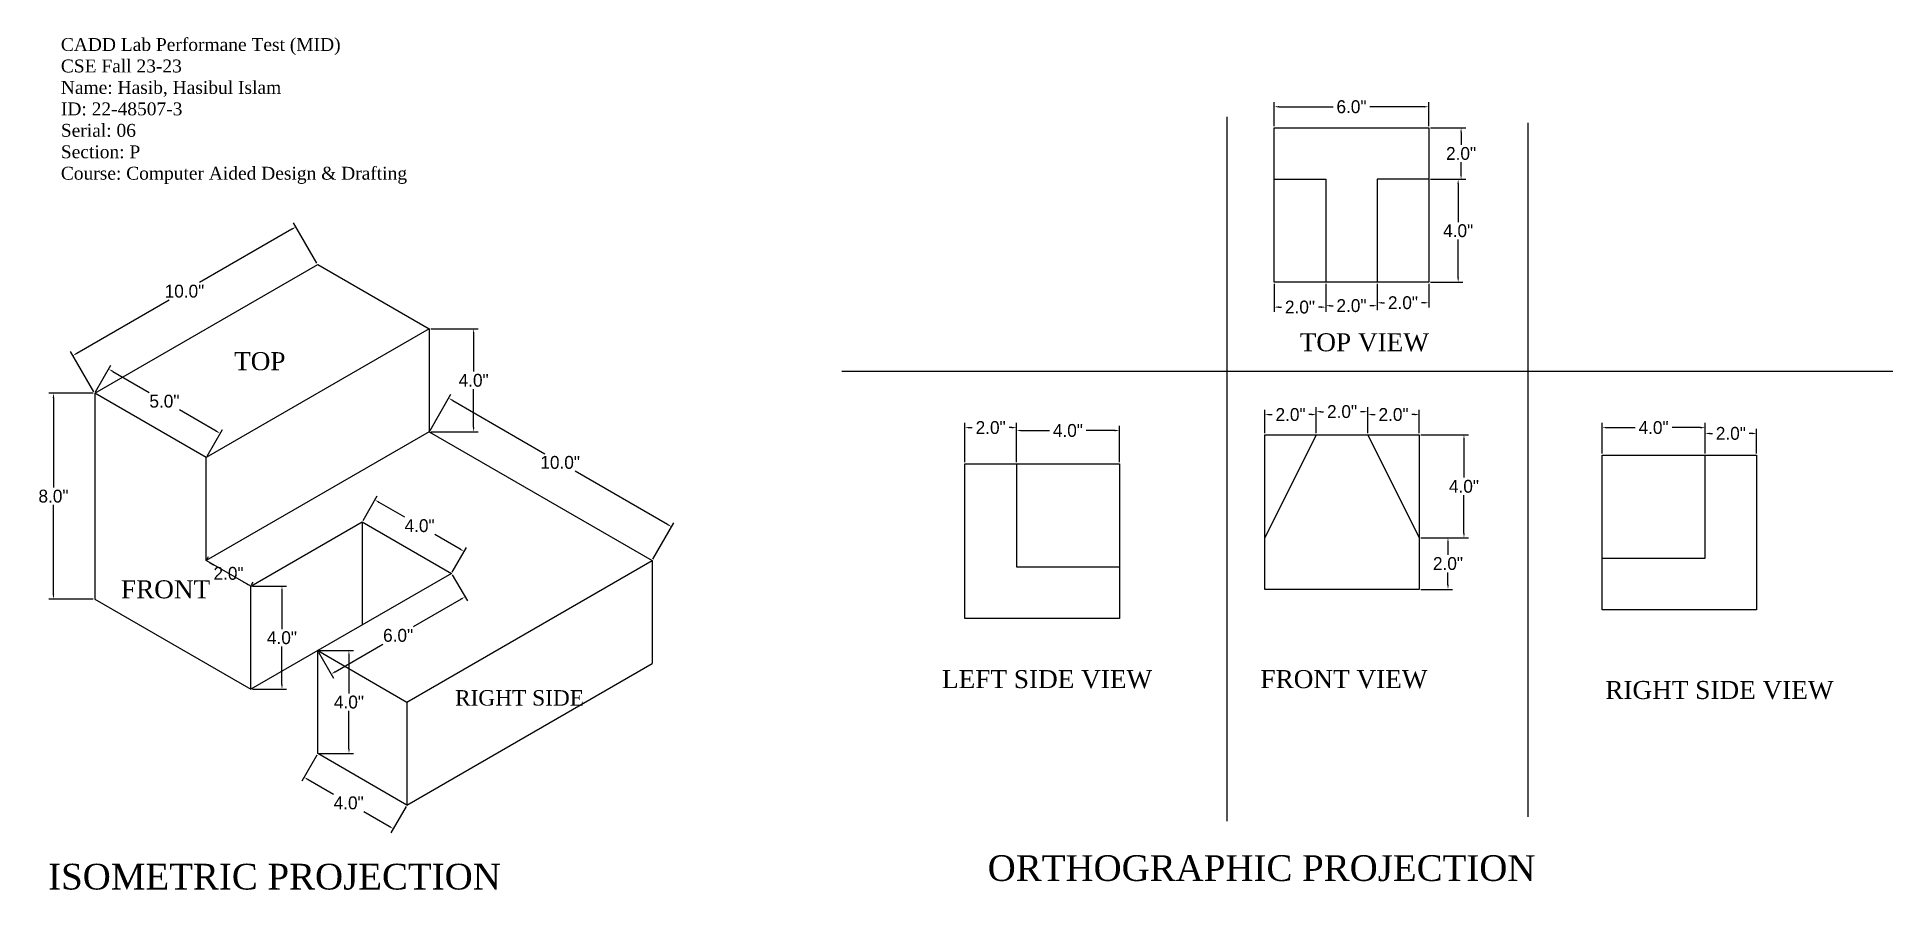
# Model space of a CAD drawing. Header units: inches. Extents: x 34.6 to 106.6, y 14.8 to 47.9.
import ezdxf

# ---------------------------------------------------------------- set-up
doc = ezdxf.new("R2010")
doc.units = ezdxf.units.IN
doc.header["$MEASUREMENT"] = 0
doc.dimstyles.get("Standard").update_dxf_attribs({"dimtxt": 0.5, "dimasz": 0.18, "dimexe": 0.18, "dimexo": 0.0625, "dimgap": 0.09, "dimtad": 0, "dimtih": 1, "dimtoh": 1, "dimdec": 1, "dimzin": 0, "dimdsep": 46, "dimlunit": 3, "dimtxsty": 'Standard', "dimcen": 0.09, "dimclrt": 5, "dimadec": 0, "dimazin": 0, "dimtfac": 1, "dimtdec": 1, "dimtofl": 0, "dimtmove": 0, "dimatfit": 3, "dimfxl": 1, "dimtolj": 1, "dimtzin": 0, "dimarcsym": 0})

# ---------------------------------------------------------------- blocks, each defined once
blk = doc.blocks.new('*D2')
at = {"color": 0, "lineweight": -2, "transparency": 16777216}
for p, q in [((82.602, 44.49), (82.602, 45.423)), ((88.602, 44.49), (88.602, 45.423)), ((82.782, 45.243), (84.887, 45.243)), ((88.422, 45.243), (86.317, 45.243))]:
    blk.add_line(p, q, dxfattribs=at)
at = {"color": 0, "transparency": 16777216}
for points in [[(82.782, 45.273), (82.782, 45.213), (82.602, 45.243)], [(88.422, 45.273), (88.422, 45.213), (88.602, 45.243)]]:
    blk.add_solid(points, dxfattribs=at)
at = {"layer": 'Defpoints', "color": 0, "transparency": 16777216}
for p in [(82.602, 45.243), (82.602, 44.427), (88.602, 44.427)]:
    blk.add_point(p, dxfattribs=at)
at = {"color": 5, "transparency": 16777216, "insert": (85.602, 45.243), "char_height": 0.5, "attachment_point": 5}
blk.add_mtext('\\A1;6.0"', dxfattribs=at)
blk = doc.blocks.new('*D4')
at = {"color": 0, "lineweight": -2, "transparency": 16777216}
for p, q in [((86.602, 38.365), (86.602, 37.449)), ((88.602, 38.365), (88.602, 37.449)), ((86.782, 37.629), (86.887, 37.629)), ((88.422, 37.629), (88.317, 37.629))]:
    blk.add_line(p, q, dxfattribs=at)
at = {"color": 0, "transparency": 16777216}
for points in [[(86.782, 37.659), (86.782, 37.599), (86.602, 37.629)], [(88.422, 37.659), (88.422, 37.599), (88.602, 37.629)]]:
    blk.add_solid(points, dxfattribs=at)
at = {"layer": 'Defpoints', "color": 0, "transparency": 16777216}
for p in [(86.602, 38.427), (88.602, 38.427), (86.602, 37.629)]:
    blk.add_point(p, dxfattribs=at)
at = {"color": 5, "transparency": 16777216, "insert": (87.602, 37.629), "char_height": 0.5, "attachment_point": 5}
blk.add_mtext('\\A1;2.0"', dxfattribs=at)
blk = doc.blocks.new('*D5')
at = {"color": 0, "lineweight": -2, "transparency": 16777216}
for p, q in [((84.602, 38.365), (84.602, 37.336)), ((86.602, 38.365), (86.602, 37.336)), ((84.782, 37.516), (84.887, 37.516)), ((86.422, 37.516), (86.317, 37.516))]:
    blk.add_line(p, q, dxfattribs=at)
at = {"color": 0, "transparency": 16777216}
for points in [[(84.782, 37.546), (84.782, 37.486), (84.602, 37.516)], [(86.422, 37.546), (86.422, 37.486), (86.602, 37.516)]]:
    blk.add_solid(points, dxfattribs=at)
at = {"layer": 'Defpoints', "color": 0, "transparency": 16777216}
for p in [(84.602, 38.427), (86.602, 38.427), (86.602, 37.516)]:
    blk.add_point(p, dxfattribs=at)
at = {"color": 5, "transparency": 16777216, "insert": (85.602, 37.516), "char_height": 0.5, "attachment_point": 5}
blk.add_mtext('\\A1;2.0"', dxfattribs=at)
blk = doc.blocks.new('*D6')
at = {"color": 0, "lineweight": -2, "transparency": 16777216}
for p, q in [((82.602, 38.365), (82.602, 37.28)), ((84.602, 38.365), (84.602, 37.28)), ((82.782, 37.46), (82.887, 37.46)), ((84.422, 37.46), (84.317, 37.46))]:
    blk.add_line(p, q, dxfattribs=at)
at = {"color": 0, "transparency": 16777216}
for points in [[(82.782, 37.49), (82.782, 37.43), (82.602, 37.46)], [(84.422, 37.49), (84.422, 37.43), (84.602, 37.46)]]:
    blk.add_solid(points, dxfattribs=at)
at = {"layer": 'Defpoints', "color": 0, "transparency": 16777216}
for p in [(82.602, 38.427), (84.602, 38.427), (82.602, 37.46)]:
    blk.add_point(p, dxfattribs=at)
at = {"color": 5, "transparency": 16777216, "insert": (83.602, 37.46), "char_height": 0.5, "attachment_point": 5}
blk.add_mtext('\\A1;2.0"', dxfattribs=at)
blk = doc.blocks.new('*D7')
at = {"color": 0, "lineweight": -2, "transparency": 16777216}
for p, q in [((88.665, 44.427), (90.038, 44.427)), ((89.858, 44.247), (89.858, 43.767)), ((89.858, 42.607), (89.858, 43.087)), ((88.665, 42.427), (90.038, 42.427))]:
    blk.add_line(p, q, dxfattribs=at)
at = {"color": 0, "transparency": 16777216}
for points in [[(89.828, 44.247), (89.888, 44.247), (89.858, 44.427)], [(89.828, 42.607), (89.888, 42.607), (89.858, 42.427)]]:
    blk.add_solid(points, dxfattribs=at)
at = {"layer": 'Defpoints', "color": 0, "transparency": 16777216}
for p in [(88.602, 44.427), (89.858, 44.427), (88.602, 42.427)]:
    blk.add_point(p, dxfattribs=at)
at = {"color": 5, "transparency": 16777216, "insert": (89.858, 43.427), "char_height": 0.5, "attachment_point": 5}
blk.add_mtext('\\A1;2.0"', dxfattribs=at)
blk = doc.blocks.new('*D8')
at = {"color": 0, "lineweight": -2, "transparency": 16777216}
for p, q in [((88.665, 42.427), (89.925, 42.427)), ((89.745, 42.247), (89.745, 40.767)), ((89.745, 38.607), (89.745, 40.087)), ((88.665, 38.427), (89.925, 38.427))]:
    blk.add_line(p, q, dxfattribs=at)
at = {"color": 0, "transparency": 16777216}
for points in [[(89.715, 42.247), (89.775, 42.247), (89.745, 42.427)], [(89.715, 38.607), (89.775, 38.607), (89.745, 38.427)]]:
    blk.add_solid(points, dxfattribs=at)
at = {"layer": 'Defpoints', "color": 0, "transparency": 16777216}
for p in [(88.602, 42.427), (89.745, 42.427), (88.602, 38.427)]:
    blk.add_point(p, dxfattribs=at)
at = {"color": 5, "transparency": 16777216, "insert": (89.745, 40.427), "char_height": 0.5, "attachment_point": 5}
blk.add_mtext('\\A1;4.0"', dxfattribs=at)
blk = doc.blocks.new('*D9')
at = {"color": 0, "lineweight": -2, "transparency": 16777216}
for p, q in [((86.236, 32.559), (86.236, 33.466)), ((86.416, 33.286), (86.521, 33.286)), ((88.056, 33.286), (87.951, 33.286)), ((88.236, 32.559), (88.236, 33.466))]:
    blk.add_line(p, q, dxfattribs=at)
at = {"color": 0, "transparency": 16777216}
for points in [[(86.416, 33.316), (86.416, 33.256), (86.236, 33.286)], [(88.056, 33.316), (88.056, 33.256), (88.236, 33.286)]]:
    blk.add_solid(points, dxfattribs=at)
at = {"layer": 'Defpoints', "color": 0, "transparency": 16777216}
for p in [(86.236, 33.286), (86.236, 32.497), (88.236, 32.497)]:
    blk.add_point(p, dxfattribs=at)
at = {"color": 5, "transparency": 16777216, "insert": (87.236, 33.286), "char_height": 0.5, "attachment_point": 5}
blk.add_mtext('\\A1;2.0"', dxfattribs=at)
blk = doc.blocks.new('*D10')
at = {"color": 0, "lineweight": -2, "transparency": 16777216}
for p, q in [((84.236, 32.559), (84.236, 33.579)), ((84.416, 33.399), (84.521, 33.399)), ((86.056, 33.399), (85.951, 33.399)), ((86.236, 32.559), (86.236, 33.579))]:
    blk.add_line(p, q, dxfattribs=at)
at = {"color": 0, "transparency": 16777216}
for points in [[(84.416, 33.429), (84.416, 33.369), (84.236, 33.399)], [(86.056, 33.429), (86.056, 33.369), (86.236, 33.399)]]:
    blk.add_solid(points, dxfattribs=at)
at = {"layer": 'Defpoints', "color": 0, "transparency": 16777216}
for p in [(86.236, 33.399), (84.236, 32.497), (86.236, 32.497)]:
    blk.add_point(p, dxfattribs=at)
at = {"color": 5, "transparency": 16777216, "insert": (85.236, 33.399), "char_height": 0.5, "attachment_point": 5}
blk.add_mtext('\\A1;2.0"', dxfattribs=at)
blk = doc.blocks.new('*D11')
at = {"color": 0, "lineweight": -2, "transparency": 16777216}
for p, q in [((82.236, 32.559), (82.236, 33.466)), ((82.416, 33.286), (82.521, 33.286)), ((84.056, 33.286), (83.951, 33.286)), ((84.236, 32.559), (84.236, 33.466))]:
    blk.add_line(p, q, dxfattribs=at)
at = {"color": 0, "transparency": 16777216}
for points in [[(82.416, 33.316), (82.416, 33.256), (82.236, 33.286)], [(84.056, 33.316), (84.056, 33.256), (84.236, 33.286)]]:
    blk.add_solid(points, dxfattribs=at)
at = {"layer": 'Defpoints', "color": 0, "transparency": 16777216}
for p in [(84.236, 33.286), (82.236, 32.497), (84.236, 32.497)]:
    blk.add_point(p, dxfattribs=at)
at = {"color": 5, "transparency": 16777216, "insert": (83.236, 33.286), "char_height": 0.5, "attachment_point": 5}
blk.add_mtext('\\A1;2.0"', dxfattribs=at)
blk = doc.blocks.new('*D12')
at = {"color": 0, "lineweight": -2, "transparency": 16777216}
for p, q in [((88.298, 32.497), (90.151, 32.497)), ((89.971, 32.317), (89.971, 30.837)), ((89.971, 28.677), (89.971, 30.157)), ((88.298, 28.497), (90.151, 28.497))]:
    blk.add_line(p, q, dxfattribs=at)
at = {"color": 0, "transparency": 16777216}
for points in [[(89.941, 32.317), (90.001, 32.317), (89.971, 32.497)], [(89.941, 28.677), (90.001, 28.677), (89.971, 28.497)]]:
    blk.add_solid(points, dxfattribs=at)
at = {"layer": 'Defpoints', "color": 0, "transparency": 16777216}
for p in [(88.236, 32.497), (88.236, 28.497), (89.971, 28.497)]:
    blk.add_point(p, dxfattribs=at)
at = {"color": 5, "transparency": 16777216, "insert": (89.971, 30.497), "char_height": 0.5, "attachment_point": 5}
blk.add_mtext('\\A1;4.0"', dxfattribs=at)
blk = doc.blocks.new('*D13')
at = {"color": 0, "lineweight": -2, "transparency": 16777216}
for p, q in [((88.298, 28.497), (89.53, 28.497)), ((89.35, 28.317), (89.35, 27.837)), ((89.35, 26.677), (89.35, 27.157)), ((88.298, 26.497), (89.53, 26.497))]:
    blk.add_line(p, q, dxfattribs=at)
at = {"color": 0, "transparency": 16777216}
for points in [[(89.32, 28.317), (89.38, 28.317), (89.35, 28.497)], [(89.32, 26.677), (89.38, 26.677), (89.35, 26.497)]]:
    blk.add_solid(points, dxfattribs=at)
at = {"layer": 'Defpoints', "color": 0, "transparency": 16777216}
for p in [(88.236, 28.497), (89.35, 28.497), (88.236, 26.497)]:
    blk.add_point(p, dxfattribs=at)
at = {"color": 5, "transparency": 16777216, "insert": (89.35, 27.497), "char_height": 0.5, "attachment_point": 5}
blk.add_mtext('\\A1;2.0"', dxfattribs=at)
blk = doc.blocks.new('*D14')
at = {"color": 0, "lineweight": -2, "transparency": 16777216}
for p, q in [((95.335, 31.77), (95.335, 32.959)), ((95.515, 32.779), (96.62, 32.779)), ((99.155, 32.779), (98.05, 32.779)), ((99.335, 31.77), (99.335, 32.959))]:
    blk.add_line(p, q, dxfattribs=at)
at = {"color": 0, "transparency": 16777216}
for points in [[(95.515, 32.809), (95.515, 32.749), (95.335, 32.779)], [(99.155, 32.809), (99.155, 32.749), (99.335, 32.779)]]:
    blk.add_solid(points, dxfattribs=at)
at = {"layer": 'Defpoints', "color": 0, "transparency": 16777216}
for p in [(95.335, 32.779), (95.335, 31.707), (99.335, 31.707)]:
    blk.add_point(p, dxfattribs=at)
at = {"color": 5, "transparency": 16777216, "insert": (97.335, 32.779), "char_height": 0.5, "attachment_point": 5}
blk.add_mtext('\\A1;4.0"', dxfattribs=at)
blk = doc.blocks.new('*D15')
at = {"color": 0, "lineweight": -2, "transparency": 16777216}
for p, q in [((99.335, 31.77), (99.335, 32.733)), ((99.515, 32.553), (99.62, 32.553)), ((101.155, 32.553), (101.05, 32.553)), ((101.335, 31.77), (101.335, 32.733))]:
    blk.add_line(p, q, dxfattribs=at)
at = {"color": 0, "transparency": 16777216}
for points in [[(99.515, 32.583), (99.515, 32.523), (99.335, 32.553)], [(101.155, 32.583), (101.155, 32.523), (101.335, 32.553)]]:
    blk.add_solid(points, dxfattribs=at)
at = {"layer": 'Defpoints', "color": 0, "transparency": 16777216}
for p in [(99.335, 32.553), (99.335, 31.707), (101.335, 31.707)]:
    blk.add_point(p, dxfattribs=at)
at = {"color": 5, "transparency": 16777216, "insert": (100.335, 32.553), "char_height": 0.5, "attachment_point": 5}
blk.add_mtext('\\A1;2.0"', dxfattribs=at)
blk = doc.blocks.new('*D16')
at = {"color": 0, "lineweight": -2, "transparency": 16777216}
for p, q in [((70.589, 31.431), (70.589, 32.959)), ((70.769, 32.779), (70.874, 32.779)), ((72.409, 32.779), (72.304, 32.779)), ((72.589, 31.431), (72.589, 32.959))]:
    blk.add_line(p, q, dxfattribs=at)
at = {"color": 0, "transparency": 16777216}
for points in [[(70.769, 32.809), (70.769, 32.749), (70.589, 32.779)], [(72.409, 32.809), (72.409, 32.749), (72.589, 32.779)]]:
    blk.add_solid(points, dxfattribs=at)
at = {"layer": 'Defpoints', "color": 0, "transparency": 16777216}
for p in [(70.589, 32.779), (70.589, 31.369), (72.589, 31.369)]:
    blk.add_point(p, dxfattribs=at)
at = {"color": 5, "transparency": 16777216, "insert": (71.589, 32.779), "char_height": 0.5, "attachment_point": 5}
blk.add_mtext('\\A1;2.0"', dxfattribs=at)
blk = doc.blocks.new('*D17')
at = {"color": 0, "lineweight": -2, "transparency": 16777216}
for p, q in [((72.589, 31.431), (72.589, 32.846)), ((72.769, 32.666), (73.874, 32.666)), ((76.409, 32.666), (75.304, 32.666)), ((76.589, 31.431), (76.589, 32.846))]:
    blk.add_line(p, q, dxfattribs=at)
at = {"color": 0, "transparency": 16777216}
for points in [[(72.769, 32.696), (72.769, 32.636), (72.589, 32.666)], [(76.409, 32.696), (76.409, 32.636), (76.589, 32.666)]]:
    blk.add_solid(points, dxfattribs=at)
at = {"layer": 'Defpoints', "color": 0, "transparency": 16777216}
for p in [(72.589, 32.666), (72.589, 31.369), (76.589, 31.369)]:
    blk.add_point(p, dxfattribs=at)
at = {"color": 5, "transparency": 16777216, "insert": (74.589, 32.666), "char_height": 0.5, "attachment_point": 5}
blk.add_mtext('\\A1;4.0"', dxfattribs=at)
blk = doc.blocks.new('*D19')
at = {"color": 0, "lineweight": -2, "transparency": 16777216}
for p, q in [((50.681, 27.061), (51.265, 26.05)), ((51.019, 26.116), (49.166, 25.046)), ((45.485, 24.061), (46.069, 23.05)), ((46.135, 23.296), (47.988, 24.366))]:
    blk.add_line(p, q, dxfattribs=at)
at = {"color": 0, "transparency": 16777216}
for points in [[(51.004, 26.142), (51.034, 26.09), (51.175, 26.206)], [(46.12, 23.322), (46.15, 23.27), (45.979, 23.206)]]:
    blk.add_solid(points, dxfattribs=at)
at = {"layer": 'Defpoints', "color": 0, "transparency": 16777216}
for p in [(50.65, 27.115), (45.454, 24.115), (45.979, 23.206)]:
    blk.add_point(p, dxfattribs=at)
at = {"color": 5, "transparency": 16777216, "insert": (48.577, 24.706), "char_height": 0.5, "attachment_point": 5}
blk.add_mtext('\\A1;6.0"', dxfattribs=at)
blk = doc.blocks.new('*D20')
at = {"color": 0, "lineweight": -2, "transparency": 16777216}
for p, q in [((44.453, 40.488), (40.868, 38.418)), ((45.422, 39.169), (44.519, 40.734)), ((36.105, 35.668), (39.69, 37.738)), ((36.762, 34.169), (35.859, 35.734))]:
    blk.add_line(p, q, dxfattribs=at)
at = {"color": 0, "transparency": 16777216}
for points in [[(44.438, 40.514), (44.468, 40.462), (44.609, 40.578)], [(36.09, 35.694), (36.12, 35.642), (35.949, 35.578)]]:
    blk.add_solid(points, dxfattribs=at)
at = {"layer": 'Defpoints', "color": 0, "transparency": 16777216}
for p in [(44.609, 40.578), (45.454, 39.115), (36.793, 34.115)]:
    blk.add_point(p, dxfattribs=at)
at = {"color": 5, "transparency": 16777216, "insert": (40.279, 38.078), "char_height": 0.5, "attachment_point": 5}
blk.add_mtext('\\A1;10.0"', dxfattribs=at)
blk = doc.blocks.new('*D21')
at = {"color": 0, "lineweight": -2, "transparency": 16777216}
for p, q in [((36.825, 34.169), (37.426, 35.211)), ((37.492, 34.965), (38.912, 34.145)), ((41.51, 32.645), (40.09, 33.465)), ((41.155, 31.669), (41.756, 32.711))]:
    blk.add_line(p, q, dxfattribs=at)
at = {"color": 0, "transparency": 16777216}
for points in [[(37.507, 34.991), (37.477, 34.939), (37.336, 35.055)], [(41.525, 32.671), (41.495, 32.619), (41.666, 32.555)]]:
    blk.add_solid(points, dxfattribs=at)
at = {"layer": 'Defpoints', "color": 0, "transparency": 16777216}
for p in [(37.336, 35.055), (36.793, 34.115), (41.124, 31.615)]:
    blk.add_point(p, dxfattribs=at)
at = {"color": 5, "transparency": 16777216, "insert": (39.501, 33.805), "char_height": 0.5, "attachment_point": 5}
blk.add_mtext('\\A1;5.0"', dxfattribs=at)
blk = doc.blocks.new('*D22')
at = {"color": 0, "lineweight": -2, "transparency": 16777216}
for p, q in [((36.731, 34.115), (35.012, 34.115)), ((35.192, 33.935), (35.192, 30.455)), ((35.192, 26.295), (35.192, 29.775)), ((36.731, 26.115), (35.012, 26.115))]:
    blk.add_line(p, q, dxfattribs=at)
at = {"color": 0, "transparency": 16777216}
for points in [[(35.162, 33.935), (35.222, 33.935), (35.192, 34.115)], [(35.162, 26.295), (35.222, 26.295), (35.192, 26.115)]]:
    blk.add_solid(points, dxfattribs=at)
at = {"layer": 'Defpoints', "color": 0, "transparency": 16777216}
for p in [(35.192, 34.115), (36.793, 34.115), (36.793, 26.115)]:
    blk.add_point(p, dxfattribs=at)
at = {"color": 5, "transparency": 16777216, "insert": (35.192, 30.115), "char_height": 0.5, "attachment_point": 5}
blk.add_mtext('\\A1;8.0"', dxfattribs=at)
blk = doc.blocks.new('*D23')
at = {"color": 0, "lineweight": -2, "transparency": 16777216}
for p, q in [((41.155, 27.669), (41.214, 27.771)), ((41.279, 27.525), (41.401, 27.455)), ((42.7, 26.705), (42.578, 26.775)), ((42.887, 26.669), (42.946, 26.771))]:
    blk.add_line(p, q, dxfattribs=at)
at = {"color": 0, "transparency": 16777216}
for points in [[(41.294, 27.551), (41.264, 27.499), (41.124, 27.615)], [(42.715, 26.731), (42.685, 26.679), (42.856, 26.615)]]:
    blk.add_solid(points, dxfattribs=at)
at = {"layer": 'Defpoints', "color": 0, "transparency": 16777216}
for p in [(41.124, 27.615), (41.124, 27.615), (42.856, 26.615)]:
    blk.add_point(p, dxfattribs=at)
at = {"color": 5, "transparency": 16777216, "insert": (41.99, 27.115), "char_height": 0.5, "attachment_point": 5}
blk.add_mtext('\\A1;2.0"', dxfattribs=at)
blk = doc.blocks.new('*D24')
at = {"color": 0, "lineweight": -2, "transparency": 16777216}
for p, q in [((42.918, 26.615), (44.246, 26.615)), ((44.066, 26.435), (44.066, 24.955)), ((44.066, 22.795), (44.066, 24.275)), ((42.918, 22.615), (44.246, 22.615))]:
    blk.add_line(p, q, dxfattribs=at)
at = {"color": 0, "transparency": 16777216}
for points in [[(44.036, 26.435), (44.096, 26.435), (44.066, 26.615)], [(44.036, 22.795), (44.096, 22.795), (44.066, 22.615)]]:
    blk.add_solid(points, dxfattribs=at)
at = {"layer": 'Defpoints', "color": 0, "transparency": 16777216}
for p in [(42.856, 26.615), (44.066, 26.615), (42.856, 22.615)]:
    blk.add_point(p, dxfattribs=at)
at = {"color": 5, "transparency": 16777216, "insert": (44.066, 24.615), "char_height": 0.5, "attachment_point": 5}
blk.add_mtext('\\A1;4.0"', dxfattribs=at)
blk = doc.blocks.new('*D25')
at = {"color": 0, "lineweight": -2, "transparency": 16777216}
for p, q in [((47.217, 29.169), (47.769, 30.125)), ((47.834, 29.879), (48.822, 29.309)), ((50.987, 28.059), (50, 28.629)), ((50.681, 27.169), (51.233, 28.125))]:
    blk.add_line(p, q, dxfattribs=at)
at = {"color": 0, "transparency": 16777216}
for points in [[(47.849, 29.905), (47.819, 29.853), (47.679, 29.969)], [(51.002, 28.085), (50.972, 28.033), (51.143, 27.969)]]:
    blk.add_solid(points, dxfattribs=at)
at = {"layer": 'Defpoints', "color": 0, "transparency": 16777216}
for p in [(47.679, 29.969), (47.186, 29.115), (50.65, 27.115)]:
    blk.add_point(p, dxfattribs=at)
at = {"color": 5, "transparency": 16777216, "insert": (49.411, 28.969), "char_height": 0.5, "attachment_point": 5}
blk.add_mtext('\\A1;4.0"', dxfattribs=at)
blk = doc.blocks.new('*D26')
at = {"color": 0, "lineweight": -2, "transparency": 16777216}
for p, q in [((49.815, 32.669), (50.63, 34.081)), ((50.696, 33.835), (54.281, 31.765)), ((59.044, 29.015), (55.459, 31.085)), ((58.475, 27.669), (59.29, 29.081))]:
    blk.add_line(p, q, dxfattribs=at)
at = {"color": 0, "transparency": 16777216}
for points in [[(50.711, 33.861), (50.681, 33.809), (50.54, 33.925)], [(59.059, 29.041), (59.029, 28.989), (59.2, 28.925)]]:
    blk.add_solid(points, dxfattribs=at)
at = {"layer": 'Defpoints', "color": 0, "transparency": 16777216}
for p in [(50.54, 33.925), (49.784, 32.615), (58.444, 27.615)]:
    blk.add_point(p, dxfattribs=at)
at = {"color": 5, "transparency": 16777216, "insert": (54.87, 31.425), "char_height": 0.5, "attachment_point": 5}
blk.add_mtext('\\A1;10.0"', dxfattribs=at)
blk = doc.blocks.new('*D27')
at = {"color": 0, "lineweight": -2, "transparency": 16777216}
for p, q in [((49.846, 36.615), (51.69, 36.615)), ((51.51, 36.435), (51.51, 34.955)), ((51.51, 32.795), (51.51, 34.275)), ((49.846, 32.615), (51.69, 32.615))]:
    blk.add_line(p, q, dxfattribs=at)
at = {"color": 0, "transparency": 16777216}
for points in [[(51.48, 36.435), (51.54, 36.435), (51.51, 36.615)], [(51.48, 32.795), (51.54, 32.795), (51.51, 32.615)]]:
    blk.add_solid(points, dxfattribs=at)
at = {"layer": 'Defpoints', "color": 0, "transparency": 16777216}
for p in [(49.784, 36.615), (49.784, 32.615), (51.51, 32.615)]:
    blk.add_point(p, dxfattribs=at)
at = {"color": 5, "transparency": 16777216, "insert": (51.51, 34.615), "char_height": 0.5, "attachment_point": 5}
blk.add_mtext('\\A1;4.0"', dxfattribs=at)
blk = doc.blocks.new('*D28')
at = {"color": 0, "lineweight": -2, "transparency": 16777216}
for p, q in [((45.516, 24.115), (46.848, 24.115)), ((46.668, 23.935), (46.668, 22.455)), ((46.668, 20.295), (46.668, 21.775)), ((45.516, 20.115), (46.848, 20.115))]:
    blk.add_line(p, q, dxfattribs=at)
at = {"color": 0, "transparency": 16777216}
for points in [[(46.638, 23.935), (46.698, 23.935), (46.668, 24.115)], [(46.638, 20.295), (46.698, 20.295), (46.668, 20.115)]]:
    blk.add_solid(points, dxfattribs=at)
at = {"layer": 'Defpoints', "color": 0, "transparency": 16777216}
for p in [(45.454, 24.115), (46.668, 24.115), (45.454, 20.115)]:
    blk.add_point(p, dxfattribs=at)
at = {"color": 5, "transparency": 16777216, "insert": (46.668, 22.115), "char_height": 0.5, "attachment_point": 5}
blk.add_mtext('\\A1;4.0"', dxfattribs=at)
blk = doc.blocks.new('*D29')
at = {"color": 0, "lineweight": -2, "transparency": 16777216}
for p, q in [((45.422, 20.061), (44.834, 19.042)), ((45.08, 19.108), (46.067, 18.538)), ((48.887, 18.061), (48.298, 17.042)), ((48.232, 17.288), (47.245, 17.858))]:
    blk.add_line(p, q, dxfattribs=at)
at = {"color": 0, "transparency": 16777216}
for points in [[(45.095, 19.134), (45.065, 19.082), (44.924, 19.198)], [(48.247, 17.314), (48.217, 17.262), (48.388, 17.198)]]:
    blk.add_solid(points, dxfattribs=at)
at = {"layer": 'Defpoints', "color": 0, "transparency": 16777216}
for p in [(45.454, 20.115), (44.924, 19.198), (48.918, 18.115)]:
    blk.add_point(p, dxfattribs=at)
at = {"color": 5, "transparency": 16777216, "insert": (46.656, 18.198), "char_height": 0.5, "attachment_point": 5}
blk.add_mtext('\\A1;4.0"', dxfattribs=at)

msp = doc.modelspace()

# ---------------------------------------------------------------- linework, layer by layer
for p, q in [((80.767, 44.848), (80.767, 17.494)), ((82.602, 44.427), (88.602, 44.427)), ((82.602, 42.427), (82.602, 44.427)), ((88.602, 44.427), (88.602, 42.427)), ((92.456, 44.623), (92.456, 17.664)), ((82.602, 38.427), (82.602, 42.427)), ((82.602, 42.427), (84.602, 42.427)), ((84.602, 42.427), (84.602, 38.427)), ((88.602, 42.427), (86.602, 42.427)), ((86.602, 42.427), (86.602, 38.427)), ((88.602, 42.427), (88.602, 38.427)), ((36.793, 34.115), (45.454, 39.115)), ((45.454, 39.115), (49.784, 36.615)), ((84.602, 38.427), (82.602, 38.427)), ((86.602, 38.427), (84.602, 38.427)), ((88.602, 38.427), (86.602, 38.427)), ((49.784, 36.615), (41.124, 31.615)), ((49.784, 36.615), (49.784, 32.615)), ((65.804, 34.978), (106.628, 34.978)), ((41.124, 31.615), (36.793, 34.115)), ((36.793, 34.115), (36.793, 26.115)), ((49.784, 32.615), (41.124, 27.615)), ((49.784, 32.615), (58.444, 27.615)), ((82.236, 32.497), (84.236, 32.497)), ((82.236, 28.497), (82.236, 32.497)), ((84.236, 32.497), (82.236, 28.497)), ((84.236, 32.497), (86.236, 32.497)), ((86.236, 32.497), (88.236, 32.497)), ((86.236, 32.497), (88.236, 28.497)), ((88.236, 32.497), (88.236, 28.497)), ((41.124, 27.615), (41.124, 31.615)), ((70.589, 25.369), (70.589, 31.369)), ((70.589, 31.369), (72.589, 31.369)), ((72.589, 31.369), (76.589, 31.369)), ((72.589, 31.369), (72.589, 27.369)), ((76.589, 31.369), (76.589, 27.369)), ((95.335, 31.707), (99.335, 31.707)), ((95.335, 27.707), (95.335, 31.707)), ((99.335, 31.707), (101.335, 31.707)), ((99.335, 27.707), (99.335, 31.707)), ((101.335, 31.707), (101.335, 25.707)), ((42.856, 26.615), (47.186, 29.115)), ((47.186, 29.115), (50.65, 27.115)), ((47.186, 29.115), (47.186, 25.115)), ((82.236, 26.497), (82.236, 28.497)), ((88.236, 28.497), (88.236, 26.497)), ((42.856, 26.615), (41.124, 27.615)), ((48.918, 22.115), (58.444, 27.615)), ((58.444, 27.615), (58.444, 23.615)), ((95.335, 25.707), (95.335, 27.707)), ((95.335, 27.707), (99.335, 27.707)), ((50.65, 27.115), (45.454, 24.115)), ((72.589, 27.369), (76.589, 27.369)), ((76.589, 27.369), (76.589, 25.369)), ((36.793, 26.115), (42.856, 22.615)), ((42.856, 22.615), (42.856, 26.615)), ((88.236, 26.497), (82.236, 26.497)), ((76.589, 25.369), (70.589, 25.369)), ((101.335, 25.707), (95.335, 25.707)), ((45.454, 24.115), (42.856, 22.615)), ((45.454, 24.115), (48.918, 22.115)), ((45.454, 20.115), (45.454, 24.115)), ((48.918, 18.115), (58.444, 23.615)), ((48.918, 22.115), (48.918, 18.115)), ((48.918, 18.115), (45.454, 20.115))]:
    msp.add_line(p, q)

# ---------------------------------------------------------------- texts
at = {"attachment_point": 1}
for s, insert, char_height, width in [('{\\fTimes New Roman|b0|i0|c0|p18;CADD Lab Performane Test (MID)^I\\PCSE Fall 23-23\\PName: Hasib, Hasibul Islam\\PID: 22-48507-3\\PSerial: 06\\PSection: P\\PCourse: Computer Aided Design & Drafting }', (35.479, 47.912), 0.5, 28.14599), ('{\\fTimes New Roman|b0|i0|c0|p18;\\C1;TOP VIEW}', (83.591, 36.445), 0.7, 25.52212), ('{\\fTimes New Roman|b0|i0|c0|p18;\\C1;TOP}', (42.207, 35.711), 0.7, 2.70651), ('{\\fTimes New Roman|b0|i0|c0|p18;\\C1;FRONT}', (37.813, 26.848), 0.7, 3.2669), ('{\\fTimes New Roman|b0|i0|c0|p18;\\C1;LEFT SIDE VIEW}', (69.7, 23.36), 0.7, 11.51883), ('{\\fTimes New Roman|b0|i0|c0|p18;\\C1;FRONT VIEW}', (82.066, 23.36), 0.7, 9.20377), ('{\\fTimes New Roman|b0|i0|c0|p18;\\C1;RIGHT SIDE}', (50.787, 22.581), 0.6, 6.42305), ('{\\fTimes New Roman|b0|i0|c0|p18;\\C1;RIGHT SIDE VIEW}', (95.459, 22.937), 0.7, 11.51883), ('{\\fTimes New Roman|b0|i0|c0|p18;\\C6;ORTHOGRAPHIC PROJECTION}', (71.474, 16.168), 1, 27.0211), ('{\\fTimes New Roman|b0|i0|c0|p18;\\C6;ISOMETRIC PROJECTION}', (34.985, 15.836), 1, 22.09307)]:
    msp.add_mtext(s, dxfattribs=dict(at, insert=insert, char_height=char_height, width=width))

# ---------------------------------------------------------------- dimensions: what is measured, and where the dimension line sits
for base, p1, p2, picture, middle in [((82.602, 45.243), (88.602, 44.427), (82.602, 44.427), '*D2', (85.602, 45.243)), ((82.602, 37.46), (84.602, 38.427), (82.602, 38.427), '*D6', (83.602, 37.46)), ((86.602, 37.516), (84.602, 38.427), (86.602, 38.427), '*D5', (85.602, 37.516)), ((86.602, 37.629), (88.602, 38.427), (86.602, 38.427), '*D4', (87.602, 37.629)), ((84.236, 33.286), (82.236, 32.497), (84.236, 32.497), '*D11', (83.236, 33.286)), ((86.236, 33.399), (84.236, 32.497), (86.236, 32.497), '*D10', (85.236, 33.399)), ((86.236, 33.286), (88.236, 32.497), (86.236, 32.497), '*D9', (87.236, 33.286)), ((70.589, 32.779), (72.589, 31.369), (70.589, 31.369), '*D16', (71.589, 32.779)), ((72.589, 32.666), (76.589, 31.369), (72.589, 31.369), '*D17', (74.589, 32.666)), ((95.335, 32.779), (99.335, 31.707), (95.335, 31.707), '*D14', (97.335, 32.779)), ((99.335, 32.553), (101.335, 31.707), (99.335, 31.707), '*D15', (100.335, 32.553))]:
    dim = msp.add_linear_dim(base=base, p1=p1, p2=p2, dimstyle='Standard')
    dim.commit()
    dim.dimension.update_dxf_attribs({"geometry": picture, "text_midpoint": middle})
for base, p1, p2, picture, middle in [((89.858, 44.427), (88.602, 42.427), (88.602, 44.427), '*D7', (89.858, 43.427)), ((89.745, 42.427), (88.602, 38.427), (88.602, 42.427), '*D8', (89.745, 40.427)), ((89.971, 28.497), (88.236, 32.497), (88.236, 28.497), '*D12', (89.971, 30.497)), ((89.35, 28.497), (88.236, 26.497), (88.236, 28.497), '*D13', (89.35, 27.497))]:
    dim = msp.add_linear_dim(base=base, p1=p1, p2=p2, angle=90, dimstyle='Standard')
    dim.commit()
    dim.dimension.update_dxf_attribs({"geometry": picture, "text_midpoint": middle})
for p1, p2, distance, picture, middle in [((36.793, 34.115), (45.454, 39.115), 1.689, '*D20', (40.279, 38.078)), ((49.784, 36.615), (49.784, 32.615), 1.727, '*D27', (51.51, 34.615)), ((41.124, 31.615), (36.793, 34.115), -1.085, '*D21', (39.501, 33.805)), ((36.793, 26.115), (36.793, 34.115), 1.602, '*D22', (35.192, 30.115)), ((58.444, 27.615), (49.784, 32.615), -1.512, '*D26', (54.87, 31.425)), ((50.65, 27.115), (47.186, 29.115), -0.986, '*D25', (49.411, 28.969)), ((42.856, 26.615), (41.124, 27.615), 0, '*D23', (41.99, 27.115)), ((50.65, 27.115), (45.454, 24.115), 1.05, '*D19', (48.577, 24.706)), ((42.856, 22.615), (42.856, 26.615), -1.21, '*D24', (44.066, 24.615)), ((45.454, 20.115), (45.454, 24.115), -1.214, '*D28', (46.668, 22.115)), ((48.918, 18.115), (45.454, 20.115), 1.06, '*D29', (46.656, 18.198))]:
    dim = msp.add_aligned_dim(p1=p1, p2=p2, distance=distance, dimstyle='Standard')
    dim.commit()
    dim.dimension.update_dxf_attribs({"geometry": picture, "text_midpoint": middle})

doc.saveas('drawing.dxf')
